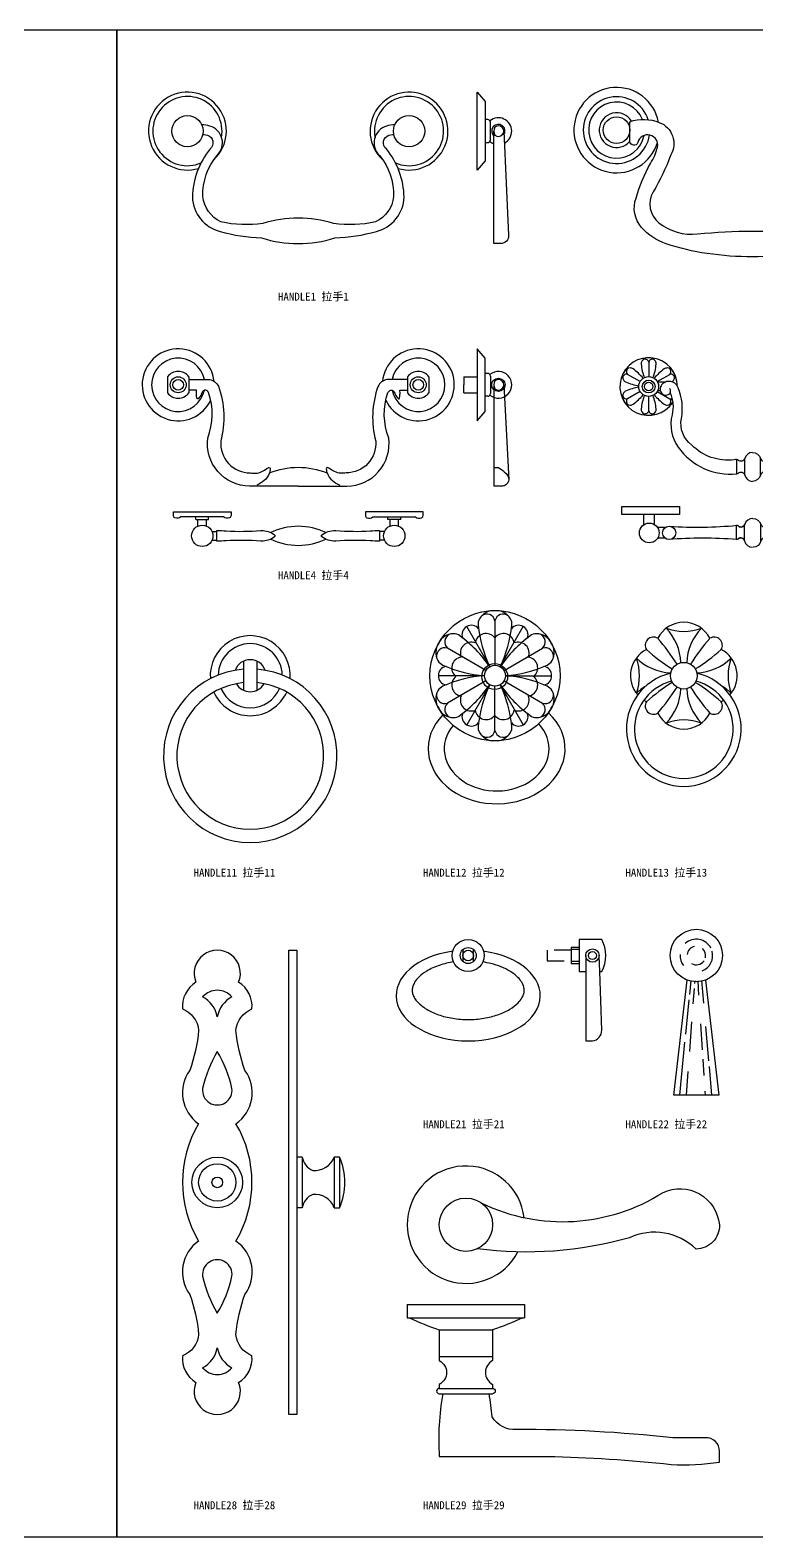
# Model space of a CAD drawing. Header units: millimetres. Extents: x -159360 to -156109, y -82746 to -81402.
# Drawn here: x -158580 to -158308, y -81967 to -81402 of the extents above; entities that cross this region are included whole.
import ezdxf
from ezdxf.enums import TextEntityAlignment as Align

# ---------------------------------------------------------------- set-up
doc = ezdxf.new("R2010")
doc.units = ezdxf.units.MM
doc.header["$LTSCALE"] = 2
doc.header["$MEASUREMENT"] = 0
doc.linetypes.add('HIDDEN2', pattern=[4.7625, 3.175, -1.5875])
doc.layers.get('0').update_dxf_attribs({"linetype": 'CONTINUOUS'})
doc.layers.get('Defpoints').update_dxf_attribs({"linetype": 'CONTINUOUS'})
doc.layers.add('LINE1', color=41, linetype='CONTINUOUS')
doc.layers.add('LINE2', color=142, linetype='CONTINUOUS')
doc.layers.add('标注', color=7, linetype='CONTINUOUS', lineweight=25)
doc.styles.add('HZ', font='simfang.ttf')

# ---------------------------------------------------------------- blocks, each defined once
blk = doc.blocks.new('HANDLE1-E 拉手1-立面')
for points in [[(36.19, 2.4, 0.061843), (33.12, 1.87, 0.581543), (30.44, -9.12, -0.181898), (35.75, -24.48, -0.259224), (29.02, -34.05, -0.088946), (13.24, -34.6, 0.153214), (-13.24, -34.6, -0.088946), (-29.02, -34.05, -0.259224), (-35.75, -24.48, -0.181898), (-30.44, -9.12, 0.581543), (-33.12, 1.87, 0.061843), (-36.19, 2.4)], [(-35.82, -1.27), (-35.33, -1.23), (-34.01, -1.57, -0.594623), (-33.03, -6.67, 0.163934), (-39.7, -24.76, 0.333367), (-29.28, -37.59, 0.063155), (-13.77, -40, 0.157735), (13.77, -40, 0.063155), (29.28, -37.59, 0.333367), (39.7, -24.76, 0.163934), (33.03, -6.67, -0.594623), (34.01, -1.57), (35.33, -1.23), (35.82, -1.27)]]:
    blk.add_lwpolyline(points, format="xyb")
for centre, start, end in [((-41.54, 0), 312.4465, 286.5539), ((41.54, 0), 253.4461, 227.566)]:
    blk.add_arc(centre, 14.59, start, end)
at = {"layer": 'LINE1'}
for centre in [(-41.54, 0), (41.54, 0)]:
    blk.add_circle(centre, 5.87, dxfattribs=at)
for centre, start, end in [((-41.54, 0), 349.4914, 293.1938), ((41.54, 0), 246.8062, 190.5086)]:
    blk.add_arc(centre, 12.97, start, end, dxfattribs=at)
blk = doc.blocks.new('HANDLE1-S 拉手1-侧面')
blk.add_lwpolyline([(0, 14.59), (3, 11.09), (3, 0), (3, -11.09), (0, -14.59)], close=True)
blk.add_lwpolyline([(10, 0), (11.84, -39.03, -0.428072), (8.84, -42.17), (6.35, -42.17), (6.35, 0.02)], format="xyb")
at = {"layer": 'LINE1'}
blk.add_lwpolyline([(3, -4.3), (4, -4.3, 0.414214), (5, -3.3), (5, -3.3), (5, 3.3, 0.414214), (4, 4.3), (3, 4.3)], format="xyb", dxfattribs=at)
for centre, radius, start, end in [((8, 0), 5, 296.5564, 129.4033), ((8, 0), 2.5, 326.0374, 228.8365), ((9.85, 0.01), 3.5, 154.5209, 206.0948), ((8, 0), 2, 229.8788, 130.7369), ((8, 0), 5, 230.5967, 250.7856)]:
    blk.add_arc(centre, radius, start, end, dxfattribs=at)
blk = doc.blocks.new('HANDLE1 拉手1')
for name, p in [('HANDLE1-E 拉手1-立面', (0, 32.57)), ('HANDLE1-S 拉手1-侧面', (67.03, 32.57))]:
    blk.add_blockref(name, p)
blk = doc.blocks.new('HANDLE22 拉手22')
blk.add_lwpolyline([(3.48, -9.18), (8.49, -52.31), (-8.49, -52.31), (-3.48, -9.18)])
blk.add_circle((0, 0), 9.82)
at = {"layer": 'LINE1'}
for p, q in [((-2.5, -14.58), (-1.99, -9.36)), ((-0.57, -10.49), (-0.5, -9.53)), ((0.5, -9.53), (0.84, -14.83)), ((1.99, -9.36), (2.72, -17.84)), ((-3.96, -29.48), (-2.7, -16.63)), ((-1.14, -18.07), (-0.71, -12.32)), ((-2.5, -35.96), (-1.66, -24.91)), ((1.55, -25.54), (2.19, -35.36)), ((3.46, -26.54), (4.57, -39.45)), ((-6.21, -52.31), (-4.26, -32.48)), ((2.42, -38.88), (2.82, -44.97)), ((-3.74, -52.31), (-3.07, -43.46)), ((4.75, -41.57), (5.68, -52.31)), ((3.21, -50.85), (3.3, -52.31))]:
    blk.add_line(p, q, dxfattribs=at)
for radius, start, end in [(6.12, 26.3499, 132.5294), (6.12, 176.9012, 217.5748), (3.49, 101.3666, 174.4576), (6.12, 291.1325, 15.6666), (3.49, 345.7119, 48.7891), (3.49, 237.6295, 326.3646)]:
    blk.add_arc((0, 0), radius, start, end, dxfattribs=at)
blk = doc.blocks.new('HANDLE21-E 拉手21-立面')
at = {"ltscale": 5}
blk.add_circle((0, 0), 6, dxfattribs=at)
blk.add_ellipse((0, -15), major_axis=(-27, 0), ratio=0.62963, start_param=4.928176, end_param=10.779787, dxfattribs=at)
blk.add_open_spline([(-5.49, -2.42), (-7.27, -2.69), (-8.97, -3.09), (-12.43, -4.22), (-14.13, -4.99), (-16.65, -6.51), (-17.59, -7.22), (-19.1, -8.64), (-19.67, -9.35), (-20.41, -10.57), (-20.64, -11.09), (-20.93, -12.06), (-21, -12.51), (-21, -12.98), (-21, -12.99), (-21, -13), (-21, -13.4), (-20.95, -13.81), (-20.73, -14.66), (-20.56, -15.11), (-20.05, -16.06), (-19.71, -16.57), (-18.85, -17.6), (-18.32, -18.12), (-17.07, -19.16), (-16.35, -19.68), (-14.27, -20.92), (-12.78, -21.62), (-9.49, -22.77), (-7.69, -23.23), (-3.92, -23.84), (-1.96, -24), (1.97, -24), (3.94, -23.84), (7.71, -23.22), (9.51, -22.77), (12.8, -21.61), (14.28, -20.92), (16.82, -19.39), (17.87, -18.57), (19.29, -17.12), (19.77, -16.5), (20.47, -15.33), (20.69, -14.78), (20.97, -13.76), (21.02, -13.28), (20.97, -12.31), (20.88, -11.81), (20.5, -10.75), (20.21, -10.17), (19.36, -8.97), (18.8, -8.34), (17.41, -7.08), (16.57, -6.46), (14.64, -5.29), (13.54, -4.74), (11.15, -3.78), (9.85, -3.36), (7.52, -2.77), (6.52, -2.57), (5.49, -2.42)], degree=3, knots=[4.951854, 4.951854, 4.951854, 4.951854, 5.189729, 5.189729, 5.474494, 5.474494, 5.694966, 5.694966, 5.915438, 5.915438, 6.096869, 6.096869, 6.2783, 6.2783, 6.283185, 6.283185, 6.283185, 6.445106, 6.445106, 6.607026, 6.607026, 6.768947, 6.768947, 6.930868, 6.930868, 7.092788, 7.092788, 7.346656, 7.346656, 7.600524, 7.600524, 7.854392, 7.854392, 8.10826, 8.10826, 8.362128, 8.362128, 8.615995, 8.615995, 8.869863, 8.869863, 9.064169, 9.064169, 9.258476, 9.258476, 9.452782, 9.452782, 9.647088, 9.647088, 9.841394, 9.841394, 10.0357, 10.0357, 10.230006, 10.230006, 10.424312, 10.424312, 10.618619, 10.618619, 10.756112, 10.756112, 10.756112, 10.756112], dxfattribs=at)
at = {"layer": 'LINE1'}
for p, q in [((-2, 2.24), (-2, -2.24)), ((2, -2.24), (2, 2.24))]:
    blk.add_line(p, q, dxfattribs=at)
for radius in [3, 2]:
    blk.add_circle((0, 0), radius, dxfattribs=at)
blk = doc.blocks.new('HANDLE21-S 拉手21-侧面')
at = {"ltscale": 5}
blk.add_lwpolyline([(2.5, 0), (2.5, -6), (2.5, -32), (5, -32, 0.375735), (8.5, -28), (7.71, -6), (7.5, 0)], format="xyb", dxfattribs=at)
at = {"layer": 'LINE1', "linetype": 'HIDDEN2'}
for p, q in [((-12, 2), (-12, -2)), ((-12, 2), (-12, -2)), ((-3, 2), (-12, 2)), ((-3, 3), (-3, -3)), ((0, 3), (-3, 3)), ((0, 2.24), (-3, 2.24)), ((-12, -2), (-3, -2)), ((0, -2.24), (-3, -2.24)), ((-3, -3), (0, -3))]:
    blk.add_line(p, q, dxfattribs=at)
at = {"layer": 'LINE1'}
blk.add_lwpolyline([(7.71, -6), (8.5, -6, 0.25), (8.5, 6), (0, 6), (0, -6), (2.5, -6)], format="xyb", dxfattribs=at)
for radius in [2.5, 1.5]:
    blk.add_circle((5, 0), radius, dxfattribs=at)
blk = doc.blocks.new('HANDLE21 拉手21')
for name, p in [('HANDLE21-E 拉手21-立面', (0, 0)), ('HANDLE21-S 拉手21-侧面', (41.58, 0))]:
    blk.add_blockref(name, p)
blk = doc.blocks.new('HANDLE13 拉手13')
at = {"ltscale": 5}
for points in [[(17.28, -7.22, 0.490272), (14, 9.76, 0.792867), (9.76, 14, 0.614965), (-9.76, 14, 0.792867), (-14, 9.76, 0.490272), (-17.28, -7.22)], [(-15.01, -9.18, 0.02649), (-14, -9.76, 0.792867), (-9.76, -14, 0.614965), (9.76, -14, 0.792867), (14, -9.76, 0.02649), (15.01, -9.18)]]:
    blk.add_lwpolyline(points, format="xyb", dxfattribs=at)
for radius, start, end in [(21.5, 103.2096, 76.7904), (18.5, 104.2404, 75.7596)]:
    blk.add_arc((0, -20), radius, start, end, dxfattribs=at)
at = {"layer": 'LINE1'}
blk.add_circle((0, 0), 5, dxfattribs=at)
for centre, radius, start, end in [((-20.68, 4.12), 19.61, 2.2346, 44.1548), ((0, 35.78), 19.18, 249.8296, 290.1704), ((20.68, 4.12), 19.61, 135.8452, 177.7654), ((-66.85, -36.19), 76.01, 32.1997, 41.3216), ((66.85, -36.19), 76.01, 138.6784, 147.8003), ((-35.78, 0), 19.18, 339.8296, 20.1704), ((-4.12, 20.68), 19.61, 225.8452, 267.7654), ((36.19, 66.85), 76.01, 228.6784, 237.8003), ((-36.19, 66.85), 76.01, 302.1997, 311.3216), ((4.12, 20.68), 19.61, 272.2346, 314.1548), ((35.78, 0), 19.18, 159.8296, 200.1704), ((-4.12, -20.68), 19.61, 121.0312, 134.1548), ((36.19, -66.85), 76.01, 122.1997, 131.3216), ((-66.85, 36.19), 76.01, 318.6784, 327.8003), ((-20.68, -4.12), 19.61, 315.8452, 357.7654), ((20.68, -4.12), 19.61, 182.2346, 224.1548), ((66.85, 36.19), 76.01, 212.1997, 221.3216), ((-36.19, -66.85), 76.01, 48.6784, 57.8003), ((4.12, -20.68), 19.61, 45.8452, 58.9688), ((0, -35.78), 19.18, 69.8296, 110.1704)]:
    blk.add_arc(centre, radius, start, end, dxfattribs=at)
blk = doc.blocks.new('HANDLE11 拉手11')
at = {"ltscale": 5}
for centre, radius, start, end in [((0, 0), 15, 355.619, 184.381), ((0, -30), 32.5, 94.4117, 85.5883), ((0, -30), 27.5, 95.2159, 84.7841), ((0, 0), 15, 204.1874, 335.8126)]:
    blk.add_arc(centre, radius, start, end, dxfattribs=at)
at = {"layer": 'LINE1'}
for p, q in [((-2.5, 5.45), (-2.5, -5.45)), ((2.5, 5.45), (2.5, -5.45))]:
    blk.add_line(p, q, dxfattribs=at)
for radius, start, end in [(12, 0.9749, 179.0251), (6, 19.5134, 160.4866), (12, 203.5565, 336.4435), (6, 209.9541, 330.0459)]:
    blk.add_arc((0, 0), radius, start, end, dxfattribs=at)
blk = doc.blocks.new('HANDLE12 拉手12')
blk.add_circle((0, 0), 24.37)
for major_axis, start_param, end_param in [((25.65, 0), 2.47264, 6.996723), ((19.66, 0), 2.552398, 6.920024)]:
    blk.add_ellipse((0.62, -27.4), major_axis=major_axis, ratio=0.803466, start_param=start_param, end_param=end_param)
at = {"layer": 'LINE1'}
for p, q in [((-1.96, 3.39), (-10.61, 18.38)), ((0, 20.6), (0, 3.91)), ((0, 20.6), (0, 3.91)), ((1.96, 3.39), (10.61, 18.38)), ((-3.39, 1.96), (-17.84, 10.3)), ((3.39, 1.96), (17.84, 10.3)), ((-3.91, 0), (-21.22, 0)), ((3.91, 0), (21.22, 0)), ((-3.91, 0), (-21.22, 0)), ((-3.39, -1.96), (-17.84, -10.3)), ((-1.96, -3.39), (-10.61, -18.38)), ((0, -20.6), (0, -3.91)), ((0, -20.6), (0, -3.91)), ((1.96, -3.39), (10.61, -18.38)), ((3.39, -1.96), (17.84, -10.3)), ((3.91, 0), (21.22, 0))]:
    blk.add_line(p, q, dxfattribs=at)
for centre, radius in [((-0.1, -0.33), 4.84), ((0, 0), 3.91), ((0, 0), 3.91), ((0, 0), 3.91), ((0, 0), 3.91)]:
    blk.add_circle(centre, radius, dxfattribs=at)
for centre, radius, start, end in [((-0.6, 18.35), 6.02, 84.3058, 150.0769), ((-3.1, 19.9), 3.18, 12.8189, 126.5062), ((0.6, 18.35), 6.02, 29.9231, 95.6942), ((3.1, 19.9), 3.18, 53.4938, 167.1811), ((-9.08, 15.43), 3.32, 117.4524, 202.7713), ((-8.82, 15.58), 3.32, 37.2287, 122.5476), ((-2.27, 19.31), 4.09, 150.0769, 185.9443), ((40.52, 23.76), 47.11, 185.9443, 205.6239), ((-40.52, 23.76), 47.11, 334.3761, 354.0557), ((2.27, 19.31), 4.09, 354.0557, 29.9231), ((8.82, 15.58), 3.32, 57.4524, 142.7713), ((9.08, 15.43), 3.32, 337.2287, 62.5476), ((-16.19, 8.66), 6.02, 144.3058, 210.0769), ((-15.59, 9.69), 6.02, 89.9231, 155.6942), ((-15.68, 12.64), 3.18, 113.4938, 227.1811), ((-15.59, 11.62), 4.09, 54.0557, 89.9231), ((-40.84, -23.21), 47.11, 34.3761, 54.0557), ((-8.91, 8.48), 4.09, 67.8771, 202.1229), ((-3.33, 11.71), 4.09, 37.8771, 172.1229), ((3.12, 11.71), 4.09, 7.8771, 142.1229), ((40.84, -23.21), 47.11, 125.9443, 145.6239), ((8.71, 8.48), 4.09, 337.8771, 112.1229), ((15.59, 11.62), 4.09, 90.0769, 125.9443), ((15.59, 9.69), 6.02, 24.3058, 90.0769), ((15.68, 12.64), 3.18, 312.8189, 66.5062), ((16.19, 8.66), 6.02, 329.9231, 35.6942), ((-18.78, 7.26), 3.18, 72.8189, 186.5062), ((-12.14, 2.9), 4.09, 97.8771, 232.1229), ((11.93, 2.9), 4.09, 307.8771, 82.1229), ((18.78, 7.26), 3.18, 353.4938, 107.1811), ((-17.86, 7.69), 4.09, 210.0769, 245.9443), ((-17.9, 0.15), 3.32, 97.2287, 182.5476), ((-17.9, -0.15), 3.32, 177.4524, 262.7713), ((-0.32, 46.98), 47.11, 245.9443, 265.6239), ((0.32, 46.98), 47.11, 274.3761, 294.0557), ((17.9, 0.15), 3.32, 357.4524, 82.7713), ((17.9, -0.15), 3.32, 277.2287, 2.5476), ((17.86, 7.69), 4.09, 294.0557, 329.9231), ((-16.19, -8.66), 6.02, 149.9231, 215.6942), ((-17.86, -7.69), 4.09, 114.0557, 149.9231), ((-0.32, -46.98), 47.11, 94.3761, 114.0557), ((-12.14, -3.55), 4.09, 127.8771, 262.1229), ((-40.84, 23.21), 47.11, 305.9443, 325.6239), ((40.52, -23.76), 47.11, 154.3761, 174.0557), ((40.84, 23.21), 47.11, 214.3761, 234.0557), ((-40.52, -23.76), 47.11, 5.9443, 25.6239), ((0.32, -46.98), 47.11, 65.9443, 85.6239), ((11.93, -3.55), 4.09, 277.8771, 52.1229), ((17.86, -7.69), 4.09, 30.0769, 65.9443), ((16.19, -8.66), 6.02, 324.3058, 30.0769), ((-18.78, -7.26), 3.18, 173.4938, 287.1811), ((-15.68, -12.64), 3.18, 132.8189, 246.5062), ((-8.91, -9.14), 4.09, 157.8771, 292.1229), ((8.71, -9.14), 4.09, 247.8771, 22.1229), ((15.68, -12.64), 3.18, 293.4938, 47.1811), ((18.78, -7.26), 3.18, 252.8189, 6.5062), ((-15.59, -9.69), 6.02, 204.3058, 270.0769), ((-15.59, -11.62), 4.09, 270.0769, 305.9443), ((-9.08, -15.43), 3.32, 157.2287, 242.5476), ((-3.33, -12.36), 4.09, 187.8771, 322.1229), ((3.12, -12.36), 4.09, 217.8771, 352.1229), ((9.08, -15.43), 3.32, 297.4524, 22.7713), ((15.59, -11.62), 4.09, 234.0557, 269.9231), ((15.59, -9.69), 6.02, 269.9231, 335.6942), ((-8.82, -15.58), 3.32, 237.4524, 322.7713), ((-2.27, -19.31), 4.09, 174.0557, 209.9231), ((-0.6, -18.35), 6.02, 209.9231, 275.6942), ((-3.1, -19.9), 3.18, 233.4938, 347.1811), ((3.1, -19.9), 3.18, 192.8189, 306.5062), ((0.6, -18.35), 6.02, 264.3058, 330.0769), ((2.27, -19.31), 4.09, 330.0769, 5.9443), ((8.82, -15.58), 3.32, 217.2287, 302.5476)]:
    blk.add_arc(centre, radius, start, end, dxfattribs=at)
blk = doc.blocks.new('HANDLE28-E 拉手28-立面')
at = {"ltscale": 5}
blk.add_lwpolyline([(-7, -22, 0.422922), (-10.35, -41.97, -0.061854), (-7, -57, -0.280633), (-13, -65, 0.288205), (-8, -75, 1.5), (8, -75, 0.288205), (13, -65, -0.280633), (7, -57, -0.061854), (10.35, -41.97, 0.422922), (7, -22, 0.272727), (7, 22, 0.422922), (10.35, 41.97, -0.061854), (7, 57, -0.280633), (13, 65, 0.288205), (8, 75, 1.5), (-8, 75, 0.288205), (-13, 65, -0.280633), (-7, 57, -0.061854), (-10.35, 41.97, 0.422922), (-7, 22, 0.272727)], format="xyb", close=True, dxfattribs=at)
at = {"layer": 'LINE1'}
for radius in [9.5, 7, 2]:
    blk.add_circle((0, 0), radius, dxfattribs=at)
for centre, radius, start, end in [((0, 64.7), 7.3, 41.1121, 138.8879), ((-10.35, 60.18), 10.51, 9.9852, 62.5225), ((10.35, 60.18), 10.51, 117.4775, 170.0148), ((38.15, 25.79), 44.65, 148.6831, 167.8156), ((-38.15, 25.79), 44.65, 12.1844, 31.3169), ((0, 34.54), 5.54, 173.0186, 6.9814), ((0, -34.54), 5.54, 353.0186, 186.9814), ((38.15, -25.79), 44.65, 192.1844, 211.3169), ((-38.15, -25.79), 44.65, 328.6831, 347.8156), ((-10.35, -60.18), 10.51, 297.4775, 350.0148), ((10.35, -60.18), 10.51, 189.9852, 242.5225), ((0, -64.7), 7.3, 221.1121, 318.8879)]:
    blk.add_arc(centre, radius, start, end, dxfattribs=at)
blk = doc.blocks.new('HANDLE28-S 拉手28-侧面')
at = {"ltscale": 5}
blk.add_lwpolyline([(3, 87), (3, -87), (0, -87), (0, 87)], close=True, dxfattribs=at)
at = {"layer": 'LINE1'}
for p, q in [((5, 9.5), (3, 9.5)), ((5, 9.5), (5, -9.5)), ((17, 9.5), (17, -9.5)), ((19, 9.5), (17, 9.5)), ((19, 9.5), (19, -9.5)), ((5, -9.5), (3, -9.5)), ((17, -9.5), (19, -9.5))]:
    blk.add_line(p, q, dxfattribs=at)
for centre, radius, start, end in [((11.56, 10.65), 6.66, 189.9431, 247.3765), ((9.76, 12.18), 7.71, 264.3103, 339.7004), ((-2.56, 0), 23.56, 336.2227, 23.7773), ((11.56, -10.65), 6.66, 112.6235, 170.0569), ((9.76, -12.18), 7.71, 20.2996, 95.6897)]:
    blk.add_arc(centre, radius, start, end, dxfattribs=at)
blk = doc.blocks.new('HANDLE28 拉手28')
for name, p in [('HANDLE28-E 拉手28-立面', (0, 0)), ('HANDLE28-S 拉手28-侧面', (26.81, 0))]:
    blk.add_blockref(name, p)
blk = doc.blocks.new('HANDLE4-S 拉手4-侧面')
for p, q in [((6.35, 0.02), (6.35, -38)), ((10, 0), (11.87, -35.61)), ((6.35, -31.02), (8.02, -31.02)), ((9.55, -38), (6.35, -38))]:
    blk.add_line(p, q)
blk.add_lwpolyline([(0, 13.5), (0, -13.5), (3, -10), (3, 10)], close=True)
blk.add_spline([(8.02, -31.02), (10.21, -32.62), (11.87, -35.61), (10.75, -37.52), (9.55, -38)], degree=3)
at = {"layer": 'LINE1', "linetype": 'HIDDEN2'}
for p, q in [((-5, 3), (-5, 0)), ((-5, 3), (0, 3)), ((-5, -3), (-5, 0)), ((-5, -3), (0, -3))]:
    blk.add_line(p, q, dxfattribs=at)
at = {"layer": 'LINE1'}
for p, q in [((4, 4.3), (3, 4.3)), ((5, 3.3), (5, -3.3)), ((4, -4.3), (3, -4.3))]:
    blk.add_line(p, q, dxfattribs=at)
blk.add_circle((8, 0), 2.5, dxfattribs=at)
for centre, radius, start, end in [((4, 3.3), 1, 0, 90), ((8, 0), 5, 230.5967, 129.4033), ((9.85, 0.01), 3.5, 154.5209, 206.0948), ((8, 0), 2, 229.8788, 130.7369), ((4, -3.3), 1, 270, 0), ((4, -3.3), 1, 270, 0)]:
    blk.add_arc(centre, radius, start, end, dxfattribs=at)
blk = doc.blocks.new('HANDLE4-E 拉手4-立面')
for p, q in [((-49, 3), (-49, -3)), ((-41, 3), (-41, -3)), ((41, 3), (41, -3)), ((49, 3), (49, -3))]:
    blk.add_line(p, q)
for points in [[(-41, 2), (-33.19, 2, -0.219989), (-29.91, -0.56, -0.150843), (-29.03, -21.1, 0.441267), (-17.94, -33)], [(41, 2), (33.19, 2, 0.219989), (29.91, -0.56, 0.150843), (29.03, -21.1, -0.441267), (17.94, -33)], [(0, -38), (-18.24, -38, -0.448917), (-33.94, -19.95, 0.177143), (-33.62, -2.92, 0.228413), (-34.68, -2.06, 0.003745), (-34.96, -2, 0.18896), (-35.41, -2.07, 0.131912), (-35.82, -2.49, -0.009261), (-35.97, -2.74, 0.037601), (-36.36, -3.5, -0.098257), (-37.45, -5.11, -0.161776), (-37.73, -5.25, -0.235207), (-37.84, -5.21, -0.086646), (-37.94, -5.07, -0.063148), (-38, -4.88, -0.03344), (-38.14, -3.66, -0.035985), (-38.11, -2), (-41, -2)], [(0, -38), (18.24, -38, 0.448917), (33.94, -19.95, -0.177143), (33.62, -2.92, -0.228413), (34.68, -2.06, -0.003745), (34.96, -2, -0.18896), (35.41, -2.07, -0.131912), (35.82, -2.49, 0.009261), (35.97, -2.74, -0.037601), (36.36, -3.5, 0.098257), (37.45, -5.11, 0.161776), (37.73, -5.25, 0.235207), (37.84, -5.21, 0.086646), (37.94, -5.07, 0.063148), (38, -4.88, 0.03344), (38.14, -3.66, 0.035985), (38.11, -2), (41, -2)]]:
    blk.add_lwpolyline(points, format="xyb")
for centre, radius, start, end in [((-45, 0), 13.5, 5.4971, 334.5104), ((45, 0), 13.5, 205.4896, 174.5029), ((-45, 0), 5, 36.8699, 143.1301), ((45, 0), 5, 36.8699, 143.1301), ((-45, 0), 5, 216.8699, 323.1301), ((45, 0), 5, 216.8699, 323.1301), ((0.27, -61.74), 30.72, 90.5128, 111.2218), ((-0.27, -61.74), 30.72, 68.7782, 89.4872)]:
    blk.add_arc(centre, radius, start, end)
for points in [[(-17.94, -33), (-13.59, -32.52), (-10.58, -31.13), (-10.81, -32.99), (-15.55, -37.61)], [(17.94, -33), (13.59, -32.52), (10.58, -31.13), (10.81, -32.99), (15.55, -37.61)]]:
    blk.add_spline(points, degree=3)
at = {"layer": 'LINE1'}
for centre, radius in [((-45, 0), 3), ((-45, 0), 2), ((45, 0), 3), ((45, 0), 2)]:
    blk.add_circle(centre, radius, dxfattribs=at)
for centre, start, end in [((-45, 0), 11.537, 348.5083), ((45, 0), 191.4917, 168.463)]:
    blk.add_arc(centre, 10, start, end, dxfattribs=at)
blk = doc.blocks.new('HANDLE4-P 拉手4-平面')
at = {"ltscale": 5}
for points in [[(-28, -1.84), (-44, -1.84, -0.343835), (-46.26, -2.26, -0.279912), (-46.8, -1.38), (-46.8, 0), (-25.2, 0), (-25.2, -1.38, -0.279912), (-25.74, -2.26, -0.3443)], [(28, -1.84), (44, -1.84, 0.343835), (46.26, -2.26, 0.279912), (46.8, -1.38), (46.8, 0), (25.2, 0), (25.2, -1.38, 0.279912), (25.74, -2.26, 0.3443)]]:
    blk.add_lwpolyline(points, format="xyb", close=True, dxfattribs=at)
at = {"layer": 'LINE1'}
for p, q in [((-38.4, -2.84), (-38.4, -1.84)), ((-38.4, -2.84), (-33.6, -2.84)), ((-37.6, -5.36), (-37.6, -2.84)), ((-34.4, -5.36), (-34.4, -2.84)), ((-33.6, -2.84), (-33.6, -1.84)), ((33.6, -2.84), (33.6, -1.84)), ((38.4, -2.84), (33.6, -2.84)), ((34.4, -5.36), (34.4, -2.84)), ((37.6, -5.36), (37.6, -2.84)), ((38.4, -2.84), (38.4, -1.84)), ((-32.33, -7.42), (-30.49, -7.42)), ((-32.33, -10.62), (-30.49, -10.62)), ((32.33, -7.42), (30.49, -7.42)), ((32.33, -10.62), (30.49, -10.62))]:
    blk.add_line(p, q, dxfattribs=at)
for points in [[(10.32, -7.81, 0.108981), (0, -5.43, 0.108981), (-10.32, -7.81)], [(-10.32, -10.24, 0.108981), (0, -12.61, 0.108981), (10.32, -10.24)]]:
    blk.add_lwpolyline(points, format="xyb", dxfattribs=at)
for points in [[(-13.86, -6.99, -0.143967), (-8.89, -8.61, -0.526859), (-8.89, -9.43, -0.143967), (-13.86, -11.05, -0.029395), (-14.09, -11.04, 0.037718), (-26.99, -10.87, -0.010231), (-30.49, -11.02), (-30.49, -7.02, -0.010231), (-26.99, -7.17, 0.037718), (-14.09, -7, -0.029395)], [(14.09, -7, 0.037718), (26.99, -7.17, -0.010231), (30.49, -7.02), (30.49, -11.02, -0.010231), (26.99, -10.87, 0.037718), (14.09, -11.04, -0.029395), (13.86, -11.05, -0.143967), (8.89, -9.43, -0.526859), (8.89, -8.61, -0.143967), (13.86, -6.99, -0.029395)]]:
    blk.add_lwpolyline(points, format="xyb", close=True, dxfattribs=at)
for centre in [(-36, -9.02), (36, -9.02)]:
    blk.add_circle(centre, 4, dxfattribs=at)
blk = doc.blocks.new('HANDLE4 拉手4')
for name, p in [('HANDLE4-E 拉手4-立面', (0, 31.02)), ('HANDLE4-S 拉手4-侧面', (67.03, 31.02)), ('HANDLE4-P 拉手4-平面', (0, -16.56))]:
    blk.add_blockref(name, p)
blk = doc.blocks.new('HANDLE2-E 拉手2-立面')
blk.add_lwpolyline([(35.67, -6.38, 0.09613), (38.31, -12.45, -0.052855), (43.71, -25.49, -0.274965), (41.62, -36.49, -0.131995), (32.4, -42.58, -0.043734), (17.07, -46.24, -0.073613), (-17.07, -46.24, -0.043734), (-32.4, -42.58, -0.131995), (-41.62, -36.49, -0.274965), (-43.71, -25.49, -0.052855), (-38.31, -12.45, 0.09613), (-35.67, -6.38, 0.981082), (-43.05, -4.59, -0.879136), (-46, -4.21), (-46, 3.16, -0.172365), (-34.98, 2.9, -0.461973), (-30.66, -9.3, -0.044211), (-37.27, -23.17, 0.375314), (-35.11, -34.74, 0.195596), (-20.61, -38.93, -0.052419), (20.61, -38.93, 0.195596), (35.11, -34.74, 0.375314), (37.27, -23.17, -0.044211), (30.66, -9.3, -0.461973), (34.98, 2.9, -0.172365), (46, 3.16), (46, -4.21, -0.879136), (43.05, -4.59, 0.981082)], format="xyb", close=True)
for centre, start, end in [((-51, 0), 10.86, 343.1421), ((51, 0), 196.8579, 169.14)]:
    blk.add_arc(centre, 16, start, end)
at = {"layer": 'LINE1'}
for centre in [(-51, 0), (51, 0)]:
    blk.add_circle(centre, 5, dxfattribs=at)
for centre, radius, start, end in [((-51, 0), 12.5, 18.1466, 351.592), ((51, 0), 12.5, 188.408, 161.8534), ((-51, 0), 10.5, 22.2675, 349.076), ((-51, 0), 6.5, 30.893, 320.2849), ((51, 0), 10.5, 190.924, 157.7325), ((51, 0), 6.5, 219.7151, 149.107)]:
    blk.add_arc(centre, radius, start, end, dxfattribs=at)
blk = doc.blocks.new('HANDLE2-S 拉手2-侧面')
blk.add_lwpolyline([(3.38, 12.49), (0, 16.44), (0, -16.44), (3.38, -12.49), (3.38, 0)], close=True)
blk.add_lwpolyline([(11.27, 0), (13.36, -44.37, -0.428072), (10.36, -47.51), (7.16, -47.51), (7.16, 0.02)], format="xyb")
at = {"layer": 'LINE1'}
blk.add_lwpolyline([(3.38, 4.84), (4.51, 4.84, -0.414214), (5.63, 3.72), (5.63, -3.72, -0.414214), (4.51, -4.84, 0.414214), (5.63, -3.72)], format="xyb", dxfattribs=at)
blk.add_lwpolyline([(3.38, -4.84), (4.51, -4.84)], dxfattribs=at)
for centre, radius, start, end in [((9.01, 0), 5.63, 296.5564, 129.4033), ((9.01, 0), 2.82, 326.0374, 228.8365), ((11.1, 0.01), 3.94, 154.5209, 206.0948), ((9.01, 0), 2.25, 229.8788, 130.7369), ((9.01, 0), 5.63, 230.5967, 250.7856)]:
    blk.add_arc(centre, radius, start, end, dxfattribs=at)
blk = doc.blocks.new('HANDLE2 拉手2')
for name, p in [('HANDLE2-E 拉手2-立面', (0, 37.85)), ('HANDLE2-S 拉手2-侧面', (80.02, 37.49))]:
    blk.add_blockref(name, p)
blk = doc.blocks.new('HANDLE5-S 拉手5-侧面')
at = {"ltscale": 5}
blk.add_lwpolyline([(0, 10.74), (0, -10.74), (3, -7.24), (3, -1.27), (3, 7.24)], close=True, dxfattribs=at)
blk.add_lwpolyline([(7.32, -7.05, -1), (12.3, -7.47, 0.043268), (12.43, -30.68, -1), (7.29, -30.68, 0.035846)], format="xyb", close=True, dxfattribs=at)
at = {"layer": 'LINE1'}
for p, q in [((6.75, 1.96), (3, 1.96)), ((6.75, -2.04), (3, -2.04)), ((7.86, -3.15), (7.86, -5.69)), ((11.86, -3.15), (11.86, -5.83))]:
    blk.add_line(p, q, dxfattribs=at)
blk.add_circle((9.86, -0.04), 3.7, dxfattribs=at)
for radius, start, end in [(5.39, 115.1345, 65.8148), (4.3, 123.11, 57.9071)]:
    blk.add_arc((9.86, -30.68), radius, start, end, dxfattribs=at)
blk = doc.blocks.new('HANDLE5-E 拉手5-立面')
at = {"ltscale": 5}
for points in [[(0, -24.77, 0.34093), (-2.97, -26.94, -0.537462), (-5.35, -27.69, 0.274039), (-6.87, -27.47, -0.23369), (-22.83, -21.92, -0.288604), (-26.7, -11.99, 0.150769), (-27.96, -0.45, 0.676306), (-34.57, -0.15, 0.665367), (-31.63, -3.04, 0.523577), (-31.13, -0.69)], [(0, -24.77, -0.34093), (2.97, -26.94, 0.537462), (5.35, -27.69, -0.274039), (6.87, -27.47, 0.23369), (22.83, -21.92, 0.288604), (26.7, -11.99, -0.150769), (27.96, -0.45, -0.676306), (34.57, -0.15, -0.665367), (31.63, -3.04, -0.523577), (31.13, -0.69)], [(-30.92, -2.33, -0.163334), (-30.2, -10.56, 0.215831), (-27.88, -22.72, 0.270761), (-5.94, -32.72, 0.110983), (-5.36, -32.42, -0.559111), (-2.93, -33.22, 0.347745), (0, -35.54, 0.347745)], [(30.92, -2.33, 0.163334), (30.2, -10.56, -0.215831), (27.88, -22.72, -0.270761), (5.94, -32.72, -0.110983), (5.36, -32.42, 0.559111), (2.93, -33.22, -0.347745), (0, -35.54, -0.347745)]]:
    blk.add_lwpolyline(points, format="xyb", dxfattribs=at)
for centre, start, end in [((-38.97, 0), 0.1964, 326.7291), ((38.97, 0), 213.2709, 179.8036)]:
    blk.add_arc(centre, 10.8, start, end, dxfattribs=at)
at = {"layer": 'LINE1'}
for p, q in [((-38.97, 9.13), (-38.97, 3.71)), ((-38.97, 9.13), (-38.97, 3.71)), ((38.97, 9.13), (38.97, 3.71)), ((38.97, 9.13), (38.97, 3.71)), ((-42.18, 1.86), (-46.87, 4.56)), ((-35.75, 1.86), (-31.06, 4.56)), ((-32.84, 1.6), (-35.62, 1.6)), ((35.75, 1.86), (31.06, 4.56)), ((32.84, 1.6), (35.62, 1.6)), ((42.18, 1.86), (46.87, 4.56)), ((-42.18, -1.86), (-46.87, -4.56)), ((-38.97, -9.13), (-38.97, -3.71)), ((-38.97, -9.13), (-38.97, -3.71)), ((-35.75, -1.86), (-31.06, -4.56)), ((-34.64, -1.6), (-35.62, -1.6)), ((35.75, -1.86), (31.06, -4.56)), ((34.64, -1.6), (35.62, -1.6)), ((38.97, -9.13), (38.97, -3.71)), ((38.97, -9.13), (38.97, -3.71)), ((42.18, -1.86), (46.87, -4.56)), ((-5.94, -32.72), (-5.94, -27.4)), ((-5.94, -32.72), (-5.94, -27.4)), ((-2.94, -33.17), (-2.97, -26.94)), ((2.94, -33.17), (2.97, -26.94)), ((5.94, -32.72), (5.94, -27.4)), ((5.94, -32.72), (5.94, -27.4))]:
    blk.add_line(p, q, dxfattribs=at)
for centre, radius in [((-38.97, 0), 3.71), ((-38.97, 0), 2.4), ((-38.97, 0), 1.6), ((38.97, 0), 3.71), ((38.97, 0), 2.4), ((38.97, 0), 1.6)]:
    blk.add_circle(centre, radius, dxfattribs=at)
for centre, radius, start, end in [((-45.88, 4.29), 2.67, 89.9231, 155.6942), ((-45.92, 5.6), 1.41, 113.4938, 227.1811), ((-45.87, 5.15), 1.81, 54.0557, 89.9231), ((-57.07, -10.29), 20.88, 39.8255, 54.0557), ((-39.97, 8.56), 1.81, 150.0769, 185.9443), ((-21.01, 10.53), 20.88, 185.9443, 200.1745), ((-39.23, 8.13), 2.67, 84.3058, 150.0769), ((-40.34, 8.82), 1.41, 12.8189, 126.5062), ((-38.7, 8.13), 2.67, 29.9231, 95.6942), ((-37.59, 8.82), 1.41, 53.4938, 167.1811), ((-56.92, 10.53), 20.88, 339.8255, 354.0557), ((-20.87, -10.29), 20.88, 125.9443, 140.1745), ((-37.96, 8.56), 1.81, 354.0557, 29.9231), ((-32.06, 5.15), 1.81, 90.0769, 125.9443), ((-32.06, 4.29), 2.67, 24.3058, 90.0769), ((-32.02, 5.6), 1.41, 312.8189, 66.5062), ((32.06, 4.29), 2.67, 89.9231, 155.6942), ((32.02, 5.6), 1.41, 113.4938, 227.1811), ((32.06, 5.15), 1.81, 54.0557, 89.9231), ((20.87, -10.29), 20.88, 39.8255, 54.0557), ((37.96, 8.56), 1.81, 150.0769, 185.9443), ((56.92, 10.53), 20.88, 185.9443, 200.1745), ((38.7, 8.13), 2.67, 84.3058, 150.0769), ((37.59, 8.82), 1.41, 12.8189, 126.5062), ((39.23, 8.13), 2.67, 29.9231, 95.6942), ((40.34, 8.82), 1.41, 53.4938, 167.1811), ((21.01, 10.53), 20.88, 339.8255, 354.0557), ((57.07, -10.29), 20.88, 125.9443, 140.1745), ((39.97, 8.56), 1.81, 354.0557, 29.9231), ((45.87, 5.15), 1.81, 90.0769, 125.9443), ((45.88, 4.29), 2.67, 24.3058, 90.0769), ((45.92, 5.6), 1.41, 312.8189, 66.5062), ((-46.14, 3.84), 2.67, 144.3058, 210.0769), ((-47.29, 3.22), 1.41, 72.8189, 186.5062), ((-46.88, 3.41), 1.81, 210.0769, 245.9443), ((-39.11, 20.82), 20.88, 245.9443, 260.1745), ((-30.65, 3.22), 1.41, 353.4938, 107.1811), ((-31.06, 3.41), 1.81, 296.0694, 329.9231), ((-31.79, 3.84), 2.67, 329.9231, 35.6942), ((31.79, 3.84), 2.67, 144.3058, 210.0769), ((30.65, 3.22), 1.41, 72.8189, 186.5062), ((31.06, 3.41), 1.81, 210.0769, 243.9306), ((39.11, 20.82), 20.88, 279.8255, 294.0557), ((47.29, 3.22), 1.41, 353.4938, 107.1811), ((46.88, 3.41), 1.81, 294.0557, 329.9231), ((46.14, 3.84), 2.67, 329.9231, 35.6942), ((-46.14, -3.84), 2.67, 149.9231, 215.6942), ((-47.29, -3.22), 1.41, 173.4938, 287.1811), ((-46.88, -3.41), 1.81, 114.0557, 149.9231), ((-45.88, -4.29), 2.67, 204.3058, 270.0769), ((-39.11, -20.82), 20.88, 99.8255, 114.0557), ((-45.92, -5.6), 1.41, 132.8189, 246.5062), ((-57.07, 10.29), 20.88, 305.9443, 320.1745), ((-21.01, -10.53), 20.88, 159.8255, 174.0557), ((-56.92, -10.53), 20.88, 5.9443, 20.1745), ((-20.87, 10.29), 20.88, 219.8255, 234.0557), ((-32.2, -1.69), 1.46, 292.6861, 332.1133), ((-32.02, -5.6), 1.41, 293.4938, 47.1811), ((-30.65, -3.22), 1.41, 252.8189, 289.0713), ((-32.85, -3.84), 2.67, 324.3058, 349.0687), ((30.65, -3.22), 1.41, 250.9287, 287.1811), ((32.85, -3.84), 2.67, 190.9313, 215.6942), ((32.02, -5.6), 1.41, 132.8189, 246.5062), ((32.2, -1.69), 1.46, 207.8867, 247.3139), ((20.87, 10.29), 20.88, 305.9443, 320.1745), ((56.92, -10.53), 20.88, 159.8255, 174.0557), ((21.01, -10.53), 20.88, 5.9443, 20.1745), ((57.07, 10.29), 20.88, 219.8255, 234.0557), ((39.11, -20.82), 20.88, 65.9443, 80.1745), ((45.88, -4.29), 2.67, 269.9231, 335.6942), ((45.92, -5.6), 1.41, 293.4938, 47.1811), ((47.29, -3.22), 1.41, 252.8189, 6.5062), ((46.88, -3.41), 1.81, 30.0769, 65.9443), ((46.14, -3.84), 2.67, 324.3058, 30.0769), ((-45.87, -5.15), 1.81, 270.0769, 305.9443), ((-39.97, -8.56), 1.81, 174.0557, 209.9231), ((-39.23, -8.13), 2.67, 209.9231, 275.6942), ((-40.34, -8.82), 1.41, 233.4938, 347.1811), ((-37.59, -8.82), 1.41, 192.8189, 306.5062), ((-38.7, -8.13), 2.67, 264.3058, 330.0769), ((-37.96, -8.56), 1.81, 330.0769, 5.9443), ((-32.06, -5.15), 1.81, 234.0557, 269.9231), ((-32.06, -4.29), 2.67, 269.9231, 322.6429), ((32.06, -4.29), 2.67, 217.3571, 270.0769), ((32.06, -5.15), 1.81, 270.0769, 305.9443), ((37.96, -8.56), 1.81, 174.0557, 209.9231), ((38.7, -8.13), 2.67, 209.9231, 275.6942), ((37.59, -8.82), 1.41, 233.4938, 347.1811), ((40.34, -8.82), 1.41, 192.8189, 306.5062), ((39.23, -8.13), 2.67, 264.3058, 330.0769), ((39.97, -8.56), 1.81, 330.0769, 5.9443), ((45.87, -5.15), 1.81, 234.0557, 269.9231)]:
    blk.add_arc(centre, radius, start, end, dxfattribs=at)
blk = doc.blocks.new('HANDLE5-P 拉手5-平面')
at = {"ltscale": 5}
for points in [[(-49.11, -3), (-49.11, 0), (-27.41, 0), (-27.41, -3)], [(27.41, 0), (27.41, -3), (49.11, -3), (49.11, 0)]]:
    blk.add_lwpolyline(points, close=True, dxfattribs=at)
at = {"layer": 'LINE1'}
for p, q in [((-40.8, -6.75), (-40.8, -3)), ((-36.8, -6.75), (-36.8, -3)), ((36.8, -6.75), (36.8, -3)), ((40.8, -6.75), (40.8, -3)), ((-32.83, -7.86), (-35.68, -7.86)), ((-6.06, -12.34), (-6.06, -7.03)), ((-3.06, -12.89), (-3.06, -6.77)), ((3.06, -12.89), (3.06, -6.77)), ((6.06, -12.34), (6.06, -7.03)), ((32.83, -7.86), (35.68, -7.86)), ((-32.83, -11.86), (-35.68, -11.86)), ((32.83, -11.86), (35.68, -11.86))]:
    blk.add_line(p, q, dxfattribs=at)
for points in [[(0, -4.48, 0.34093), (-3, -6.61, -0.537462), (-5.4, -7.32, 0.537462), (-3, -6.61)], [(0, -4.48, -0.34093), (3, -6.61, 0.537462), (5.4, -7.32, -0.537462), (3, -6.61)], [(-3.06, -12.89, 0.559111), (-5.47, -12.05, -0.559111), (-3.06, -12.89, 0.352102), (-0.12, -15.25)], [(3.06, -12.89, -0.559111), (5.47, -12.05, 0.559111), (3.06, -12.89, -0.352102), (0.12, -15.25)]]:
    blk.add_lwpolyline(points, format="xyb", dxfattribs=at)
for centre, radius in [((-38.8, -9.86), 3.7), ((-31.33, -9.86), 2.5), ((31.33, -9.86), 2.5), ((38.8, -9.86), 3.7)]:
    blk.add_circle(centre, radius, dxfattribs=at)
for centre, radius, start, end in [((-20.81, 152.7), 160.4, 266.3136, 275.3048), ((-6.36, -8.47), 1.5, 50.0051, 75.2701), ((-6.36, -8.47), 1.5, 50.0051, 75.2701), ((6.36, -8.47), 1.5, 104.7299, 129.9949), ((6.36, -8.47), 1.5, 104.7299, 129.9949), ((20.81, 152.7), 160.4, 264.6952, 273.6864), ((-18.72, -169.65), 157.81, 85.4003, 94.6615), ((-6.23, -11.26), 1.09, 279.0559, 314.1147), ((6.23, -11.26), 1.09, 225.8853, 260.9441), ((18.72, -169.65), 157.81, 85.3385, 94.5997)]:
    blk.add_arc(centre, radius, start, end, dxfattribs=at)
blk = doc.blocks.new('HANDLE5 拉手5')
for name, p in [('HANDLE5-E 拉手5-立面', (0, 24.77)), ('HANDLE5-S 拉手5-侧面', (80.02, 24.81)), ('HANDLE5-P 拉手5-平面', (0.05, -20.23))]:
    blk.add_blockref(name, p)
blk = doc.blocks.new('HANDLE29-E 拉手29-立面')
at = {"ltscale": 5}
blk.add_lwpolyline([(5.98, 8.02, 0.25921), (73.89, 12.09, -0.517499), (95, 0, -0.426965), (86.25, -9.13, 0.310911), (61.29, -4.9, -0.102012), (4.3, -9.03)], format="xyb", dxfattribs=at)
blk.add_circle((0, 0), 10, dxfattribs=at)
blk.add_arc((0, 0), 22, 6.8621, 332.3736, dxfattribs=at)
blk = doc.blocks.new('HANDLE29-P 拉手29-平面')
at = {"ltscale": 5}
for p, q in [((-22, 0), (-22, -5)), ((-22, 0), (22, 0)), ((22, 0), (22, -5)), ((-22, -5), (22, -5))]:
    blk.add_line(p, q, dxfattribs=at)
for points in [[(-21.18, -5, 0.036798), (-10, -9.5), (-10, -21.06, -0.608297), (-10, -29.98), (-10, -31.5, 1), (-10, -33.5)], [(21.18, -5, -0.036798), (10, -9.5), (10, -21.06, 0.608297), (10, -29.98), (10, -31.5, -1), (10, -33.5)], [(-10, -57), (30.39, -57, -0.022383), (76.98, -60, 0.04759), (95, -59.15), (95, -55.06, 0.433923), (89.81, -50), (77.53, -50, 0.027582), (18.95, -46.9, -0.285069), (9.83, -42.14, 0.021705), (8.7, -33.5)]]:
    blk.add_lwpolyline(points, format="xyb", dxfattribs=at)
blk.add_arc((90.19, -50.74), 100.38, 170.1132, 183.5775, dxfattribs=at)
at = {"layer": 'LINE1'}
for p, q in [((-10, -9.5), (10, -9.5)), ((-10, -19.5), (10, -19.5)), ((-10, -31.5), (10, -31.5)), ((-10, -33.5), (10, -33.5))]:
    blk.add_line(p, q, dxfattribs=at)
blk = doc.blocks.new('HANDLE29 拉手29')
for name, p in [('HANDLE29-E 拉手29-立面', (0, 29.86)), ('HANDLE29-P 拉手29-平面', (0, 0))]:
    blk.add_blockref(name, p)

msp = doc.modelspace()

# ---------------------------------------------------------------- linework, layer by layer
at = {"layer": 'Defpoints', "color": 0}
for p, q in [((-157735.06, -81402.01), (-158547.56, -81402.01)), ((-158547.56, -81402.01), (-158547.56, -81966.71)), ((-158547.56, -81966.71), (-157735.06, -81966.71))]:
    msp.add_line(p, q, dxfattribs=at)
msp.add_lwpolyline([(-158547.56, -81793.92), (-158547.56, -81402.01), (-159360.06, -81402.01), (-159360.06, -81966.71), (-158547.56, -81966.71), (-158547.56, -81793.92)], close=True, dxfattribs=at)

# ---------------------------------------------------------------- block references
at = {"layer": 'LINE2', "color": 0}
for name, p in [('HANDLE1 拉手1', (-158479.49, -81472.42)), ('HANDLE2 拉手2', (-158309.15, -81477.33)), ('HANDLE4 拉手4', (-158479.49, -81565.96)), ('HANDLE5 拉手5', (-158309.15, -81560.35)), ('HANDLE12 拉手12', (-158405.73, -81643.95)), ('HANDLE13 拉手13', (-158334.95, -81643.95)), ('HANDLE11 拉手11', (-158497.49, -81643.95)), ('HANDLE22 拉手22', (-158330.25, -81748.83)), ('HANDLE21 拉手21', (-158415.77, -81748.83)), ('HANDLE28 拉手28', (-158509.83, -81833.85)), ('HANDLE29 拉手29', (-158416.62, -81879.57))]:
    msp.add_blockref(name, p, dxfattribs=at)

# ---------------------------------------------------------------- texts
at = {"layer": '标注', "color": 0, "style": 'HZ'}
for s, p in [('HANDLE1 拉手1', (-158487.09, -81500.38)), ('HANDLE4 拉手4', (-158487.09, -81604.81)), ('HANDLE11 拉手11', (-158518.74, -81716.27)), ('HANDLE12 拉手12', (-158432.75, -81716.27)), ('HANDLE13 拉手13', (-158356.84, -81716.27)), ('HANDLE21 拉手21', (-158432.75, -81810.55)), ('HANDLE22 拉手22', (-158356.84, -81810.55)), ('HANDLE28 拉手28', (-158518.74, -81953.34)), ('HANDLE29 拉手29', (-158432.75, -81953.34))]:
    msp.add_text(s, height=3, dxfattribs=at).set_placement(p, align=Align.TOP_LEFT)

doc.saveas('drawing.dxf')
